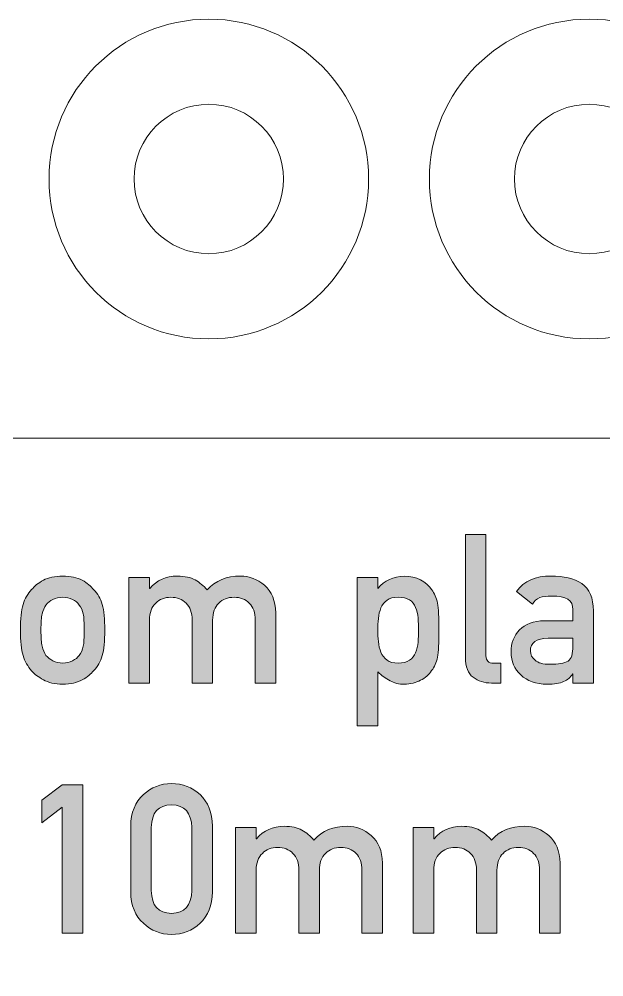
# Model space of a CAD drawing. Header units: inches. Extents: x -8 to 219, y 60 to 237.
# Drawn here: x 85.63 to 97.5, y 211.46 to 230.91 of the extents above; entities that cross this region are included whole.
import ezdxf

# ---------------------------------------------------------------- set-up
doc = ezdxf.new("R2010")
doc.units = ezdxf.units.IN
doc.header["$MEASUREMENT"] = 0
doc.layers.add('Ebene 1', color=7, linetype='Continuous')

# ---------------------------------------------------------------- blocks, each defined once
blk = doc.blocks.new('block 6')
at = {"layer": 'Ebene 1', "color": 1, "lineweight": 9}
blk.add_lwpolyline([(144.308, 222.397), (71.99, 222.397), (71.99, 202.397), (68.991, 202.397), (68.991, 192.202), (71.99, 192.202), (71.99, 171.823), (68.991, 171.823), (68.992, 168.489), (74.248, 168.489), (74.248, 169.477), (76.753, 169.477), (76.753, 168.489), (79.504, 168.489), (79.504, 164.997), (76.753, 164.997), (76.753, 163.974), (74.248, 163.974), (74.248, 164.997), (68.992, 164.997), (68.991, 161.628), (71.99, 161.628), (71.99, 141.627), (144.308, 141.627)], dxfattribs=at)
blk = doc.blocks.new('block 22')
at = {"layer": 'Ebene 1', "lineweight": 0}
blk.add_open_spline([(85.654, 218.501), (85.654, 218.728), (85.672, 218.902), (85.708, 219.023), (85.745, 219.142), (85.803, 219.242), (85.88, 219.323), (85.938, 219.395), (86.018, 219.458), (86.12, 219.515), (86.222, 219.568), (86.352, 219.596), (86.511, 219.599), (86.675, 219.596), (86.808, 219.568), (86.909, 219.514), (87.009, 219.458), (87.087, 219.394), (87.142, 219.322), (87.224, 219.241), (87.283, 219.141), (87.317, 219.022), (87.35, 218.901), (87.367, 218.727), (87.367, 218.501), (87.367, 218.275), (87.35, 218.103), (87.317, 217.984), (87.282, 217.866), (87.224, 217.763), (87.141, 217.676), (87.114, 217.645), (87.082, 217.614), (87.043, 217.583), (87.008, 217.549), (86.964, 217.519), (86.909, 217.495), (86.807, 217.435), (86.675, 217.404), (86.511, 217.402), (86.352, 217.404), (86.222, 217.435), (86.12, 217.495), (86.018, 217.548), (85.937, 217.609), (85.88, 217.676), (85.803, 217.763), (85.745, 217.866), (85.708, 217.984), (85.672, 218.103), (85.654, 218.275), (85.654, 218.501)], degree=3, knots=[0, 0, 0, 0, 1, 1, 1, 2, 2, 2, 3, 3, 3, 4, 4, 4, 5, 5, 5, 6, 6, 6, 7, 7, 7, 8, 8, 8, 9, 9, 9, 10, 10, 10, 11, 11, 11, 12, 12, 12, 13, 13, 13, 14, 14, 14, 15, 15, 15, 16, 16, 16, 17, 17, 17, 17], dxfattribs=at)
blk = doc.blocks.new('block 23')
at = {"layer": 'Ebene 1', "lineweight": 0}
blk.add_open_spline([(86.95, 218.497), (86.95, 218.651), (86.943, 218.763), (86.93, 218.833), (86.917, 218.901), (86.889, 218.96), (86.848, 219.011), (86.817, 219.06), (86.771, 219.098), (86.711, 219.125), (86.654, 219.155), (86.587, 219.169), (86.511, 219.169), (86.44, 219.169), (86.374, 219.155), (86.314, 219.125), (86.256, 219.098), (86.21, 219.06), (86.173, 219.011), (86.137, 218.96), (86.111, 218.901), (86.095, 218.833), (86.079, 218.763), (86.071, 218.652), (86.071, 218.501), (86.071, 218.352), (86.079, 218.243), (86.095, 218.174), (86.111, 218.103), (86.137, 218.041), (86.173, 217.987), (86.21, 217.945), (86.256, 217.909), (86.314, 217.877), (86.374, 217.847), (86.44, 217.831), (86.511, 217.831), (86.587, 217.831), (86.654, 217.847), (86.711, 217.877), (86.771, 217.909), (86.817, 217.945), (86.848, 217.987), (86.889, 218.041), (86.917, 218.103), (86.93, 218.174), (86.943, 218.243), (86.95, 218.351), (86.95, 218.497)], degree=3, knots=[0, 0, 0, 0, 1, 1, 1, 2, 2, 2, 3, 3, 3, 4, 4, 4, 5, 5, 5, 6, 6, 6, 7, 7, 7, 8, 8, 8, 9, 9, 9, 10, 10, 10, 11, 11, 11, 12, 12, 12, 13, 13, 13, 14, 14, 14, 15, 15, 15, 16, 16, 16, 16], dxfattribs=at)
blk = doc.blocks.new('block 24')
at = {"layer": 'Ebene 1'}
h = blk.add_hatch(color=112, dxfattribs=at)
h.dxf.hatch_style = 2
edge = h.paths.add_edge_path()
edge.add_spline(control_points=[(85.654, 218.501), (85.654, 218.728), (85.672, 218.902), (85.708, 219.023), (85.745, 219.142), (85.803, 219.242), (85.88, 219.323), (85.938, 219.395), (86.018, 219.458), (86.12, 219.515), (86.222, 219.568), (86.352, 219.596), (86.511, 219.599), (86.675, 219.596), (86.808, 219.568), (86.909, 219.514), (87.009, 219.458), (87.087, 219.394), (87.142, 219.322), (87.224, 219.241), (87.283, 219.141), (87.317, 219.022), (87.35, 218.901), (87.367, 218.727), (87.367, 218.501), (87.367, 218.275), (87.35, 218.103), (87.317, 217.984), (87.282, 217.866), (87.224, 217.763), (87.141, 217.676), (87.114, 217.645), (87.082, 217.614), (87.043, 217.583), (87.008, 217.549), (86.964, 217.519), (86.909, 217.495), (86.807, 217.435), (86.675, 217.404), (86.511, 217.402), (86.352, 217.404), (86.222, 217.435), (86.12, 217.495), (86.018, 217.548), (85.937, 217.609), (85.88, 217.676), (85.803, 217.763), (85.745, 217.866), (85.708, 217.984), (85.672, 218.103), (85.654, 218.275), (85.654, 218.501)], knot_values=[0, 0, 0, 0, 1, 1, 1, 2, 2, 2, 3, 3, 3, 4, 4, 4, 5, 5, 5, 6, 6, 6, 7, 7, 7, 8, 8, 8, 9, 9, 9, 10, 10, 10, 11, 11, 11, 12, 12, 12, 13, 13, 13, 14, 14, 14, 15, 15, 15, 16, 16, 16, 17, 17, 17, 17], degree=3, periodic=1)
edge = h.paths.add_edge_path()
edge.add_spline(control_points=[(86.95, 218.497), (86.95, 218.651), (86.943, 218.763), (86.93, 218.833), (86.917, 218.901), (86.889, 218.96), (86.848, 219.011), (86.817, 219.06), (86.771, 219.098), (86.711, 219.125), (86.654, 219.155), (86.587, 219.169), (86.511, 219.169), (86.44, 219.169), (86.374, 219.155), (86.314, 219.125), (86.256, 219.098), (86.21, 219.06), (86.173, 219.011), (86.137, 218.96), (86.111, 218.901), (86.095, 218.833), (86.079, 218.763), (86.071, 218.652), (86.071, 218.501), (86.071, 218.352), (86.079, 218.243), (86.095, 218.174), (86.111, 218.103), (86.137, 218.041), (86.173, 217.987), (86.21, 217.945), (86.256, 217.909), (86.314, 217.877), (86.374, 217.847), (86.44, 217.831), (86.511, 217.831), (86.587, 217.831), (86.654, 217.847), (86.711, 217.877), (86.771, 217.909), (86.817, 217.945), (86.848, 217.987), (86.889, 218.041), (86.917, 218.103), (86.93, 218.174), (86.943, 218.243), (86.95, 218.351), (86.95, 218.497)], knot_values=[0, 0, 0, 0, 1, 1, 1, 2, 2, 2, 3, 3, 3, 4, 4, 4, 5, 5, 5, 6, 6, 6, 7, 7, 7, 8, 8, 8, 9, 9, 9, 10, 10, 10, 11, 11, 11, 12, 12, 12, 13, 13, 13, 14, 14, 14, 15, 15, 15, 16, 16, 16, 16], degree=3, periodic=1)
at = {"layer": 'Ebene 1', "lineweight": 0}
for points, knots in [([(85.654, 218.501), (85.654, 218.728), (85.672, 218.902), (85.708, 219.023), (85.745, 219.142), (85.803, 219.242), (85.88, 219.323), (85.938, 219.395), (86.018, 219.458), (86.12, 219.515), (86.222, 219.568), (86.352, 219.596), (86.511, 219.599), (86.675, 219.596), (86.808, 219.568), (86.909, 219.514), (87.009, 219.458), (87.087, 219.394), (87.142, 219.322), (87.224, 219.241), (87.283, 219.141), (87.317, 219.022), (87.35, 218.901), (87.367, 218.727), (87.367, 218.501), (87.367, 218.275), (87.35, 218.103), (87.317, 217.984), (87.282, 217.866), (87.224, 217.763), (87.141, 217.676), (87.114, 217.645), (87.082, 217.614), (87.043, 217.583), (87.008, 217.549), (86.964, 217.519), (86.909, 217.495), (86.807, 217.435), (86.675, 217.404), (86.511, 217.402), (86.352, 217.404), (86.222, 217.435), (86.12, 217.495), (86.018, 217.548), (85.937, 217.609), (85.88, 217.676), (85.803, 217.763), (85.745, 217.866), (85.708, 217.984), (85.672, 218.103), (85.654, 218.275), (85.654, 218.501)], [0, 0, 0, 0, 1, 1, 1, 2, 2, 2, 3, 3, 3, 4, 4, 4, 5, 5, 5, 6, 6, 6, 7, 7, 7, 8, 8, 8, 9, 9, 9, 10, 10, 10, 11, 11, 11, 12, 12, 12, 13, 13, 13, 14, 14, 14, 15, 15, 15, 16, 16, 16, 17, 17, 17, 17]), ([(86.95, 218.497), (86.95, 218.651), (86.943, 218.763), (86.93, 218.833), (86.917, 218.901), (86.889, 218.96), (86.848, 219.011), (86.817, 219.06), (86.771, 219.098), (86.711, 219.125), (86.654, 219.155), (86.587, 219.169), (86.511, 219.169), (86.44, 219.169), (86.374, 219.155), (86.314, 219.125), (86.256, 219.098), (86.21, 219.06), (86.173, 219.011), (86.137, 218.96), (86.111, 218.901), (86.095, 218.833), (86.079, 218.763), (86.071, 218.652), (86.071, 218.501), (86.071, 218.352), (86.079, 218.243), (86.095, 218.174), (86.111, 218.103), (86.137, 218.041), (86.173, 217.987), (86.21, 217.945), (86.256, 217.909), (86.314, 217.877), (86.374, 217.847), (86.44, 217.831), (86.511, 217.831), (86.587, 217.831), (86.654, 217.847), (86.711, 217.877), (86.771, 217.909), (86.817, 217.945), (86.848, 217.987), (86.889, 218.041), (86.917, 218.103), (86.93, 218.174), (86.943, 218.243), (86.95, 218.351), (86.95, 218.497)], [0, 0, 0, 0, 1, 1, 1, 2, 2, 2, 3, 3, 3, 4, 4, 4, 5, 5, 5, 6, 6, 6, 7, 7, 7, 8, 8, 8, 9, 9, 9, 10, 10, 10, 11, 11, 11, 12, 12, 12, 13, 13, 13, 14, 14, 14, 15, 15, 15, 16, 16, 16, 16])]:
    blk.add_open_spline(points, degree=3, knots=knots, dxfattribs=at)
blk = doc.blocks.new('block 25')
at = {"layer": 'Ebene 1', "lineweight": 0}
blk.add_open_spline([(87.857, 219.572), (87.857, 219.572), (88.275, 219.572), (88.275, 219.572), (88.275, 219.572), (88.275, 219.345), (88.275, 219.345), (88.275, 219.345), (88.283, 219.345), (88.283, 219.345), (88.425, 219.514), (88.612, 219.599), (88.843, 219.599), (88.992, 219.596), (89.112, 219.571), (89.203, 219.522), (89.292, 219.469), (89.374, 219.4), (89.449, 219.318), (89.617, 219.508), (89.842, 219.602), (90.125, 219.599), (90.303, 219.599), (90.465, 219.536), (90.613, 219.411), (90.759, 219.284), (90.835, 219.098), (90.84, 218.853), (90.84, 218.853), (90.84, 217.426), (90.84, 217.426), (90.84, 217.426), (90.423, 217.426), (90.423, 217.426), (90.423, 217.426), (90.423, 218.706), (90.423, 218.706), (90.423, 218.856), (90.383, 218.97), (90.303, 219.049), (90.223, 219.129), (90.12, 219.169), (89.993, 219.169), (89.867, 219.169), (89.764, 219.129), (89.682, 219.049), (89.6, 218.97), (89.558, 218.856), (89.558, 218.706), (89.558, 218.706), (89.558, 217.426), (89.558, 217.426), (89.558, 217.426), (89.141, 217.426), (89.141, 217.426), (89.141, 217.426), (89.141, 218.706), (89.141, 218.706), (89.141, 218.856), (89.101, 218.97), (89.021, 219.049), (88.94, 219.129), (88.836, 219.169), (88.71, 219.169), (88.584, 219.169), (88.481, 219.129), (88.401, 219.049), (88.317, 218.97), (88.275, 218.856), (88.275, 218.706), (88.275, 218.706), (88.275, 217.426), (88.275, 217.426), (88.275, 217.426), (87.857, 217.426), (87.857, 217.426), (87.857, 217.426), (87.857, 219.572), (87.857, 219.572)], degree=3, knots=[0, 0, 0, 0, 1, 1, 1, 2, 2, 2, 3, 3, 3, 4, 4, 4, 5, 5, 5, 6, 6, 6, 7, 7, 7, 8, 8, 8, 9, 9, 9, 10, 10, 10, 11, 11, 11, 12, 12, 12, 13, 13, 13, 14, 14, 14, 15, 15, 15, 16, 16, 16, 17, 17, 17, 18, 18, 18, 19, 19, 19, 20, 20, 20, 21, 21, 21, 22, 22, 22, 23, 23, 23, 24, 24, 24, 25, 25, 25, 26, 26, 26, 26], dxfattribs=at)
blk = doc.blocks.new('block 26')
at = {"layer": 'Ebene 1'}
h = blk.add_hatch(color=112, dxfattribs=at)
h.dxf.hatch_style = 2
edge = h.paths.add_edge_path()
edge.add_spline(control_points=[(87.857, 219.572), (87.857, 219.572), (88.275, 219.572), (88.275, 219.572), (88.275, 219.572), (88.275, 219.345), (88.275, 219.345), (88.275, 219.345), (88.283, 219.345), (88.283, 219.345), (88.425, 219.514), (88.612, 219.599), (88.843, 219.599), (88.992, 219.596), (89.112, 219.571), (89.203, 219.522), (89.292, 219.469), (89.374, 219.4), (89.449, 219.318), (89.617, 219.508), (89.842, 219.602), (90.125, 219.599), (90.303, 219.599), (90.465, 219.536), (90.613, 219.411), (90.759, 219.284), (90.835, 219.098), (90.84, 218.853), (90.84, 218.853), (90.84, 217.426), (90.84, 217.426), (90.84, 217.426), (90.423, 217.426), (90.423, 217.426), (90.423, 217.426), (90.423, 218.706), (90.423, 218.706), (90.423, 218.856), (90.383, 218.97), (90.303, 219.049), (90.223, 219.129), (90.12, 219.169), (89.993, 219.169), (89.867, 219.169), (89.764, 219.129), (89.682, 219.049), (89.6, 218.97), (89.558, 218.856), (89.558, 218.706), (89.558, 218.706), (89.558, 217.426), (89.558, 217.426), (89.558, 217.426), (89.141, 217.426), (89.141, 217.426), (89.141, 217.426), (89.141, 218.706), (89.141, 218.706), (89.141, 218.856), (89.101, 218.97), (89.021, 219.049), (88.94, 219.129), (88.836, 219.169), (88.71, 219.169), (88.584, 219.169), (88.481, 219.129), (88.401, 219.049), (88.317, 218.97), (88.275, 218.856), (88.275, 218.706), (88.275, 218.706), (88.275, 217.426), (88.275, 217.426), (88.275, 217.426), (87.857, 217.426), (87.857, 217.426), (87.857, 217.426), (87.857, 219.572), (87.857, 219.572)], knot_values=[0, 0, 0, 0, 1, 1, 1, 2, 2, 2, 3, 3, 3, 4, 4, 4, 5, 5, 5, 6, 6, 6, 7, 7, 7, 8, 8, 8, 9, 9, 9, 10, 10, 10, 11, 11, 11, 12, 12, 12, 13, 13, 13, 14, 14, 14, 15, 15, 15, 16, 16, 16, 17, 17, 17, 18, 18, 18, 19, 19, 19, 20, 20, 20, 21, 21, 21, 22, 22, 22, 23, 23, 23, 24, 24, 24, 25, 25, 25, 26, 26, 26, 26], degree=3, periodic=1)
at = {"layer": 'Ebene 1', "lineweight": 0}
blk.add_open_spline([(87.857, 219.572), (87.857, 219.572), (88.275, 219.572), (88.275, 219.572), (88.275, 219.572), (88.275, 219.345), (88.275, 219.345), (88.275, 219.345), (88.283, 219.345), (88.283, 219.345), (88.425, 219.514), (88.612, 219.599), (88.843, 219.599), (88.992, 219.596), (89.112, 219.571), (89.203, 219.522), (89.292, 219.469), (89.374, 219.4), (89.449, 219.318), (89.617, 219.508), (89.842, 219.602), (90.125, 219.599), (90.303, 219.599), (90.465, 219.536), (90.613, 219.411), (90.759, 219.284), (90.835, 219.098), (90.84, 218.853), (90.84, 218.853), (90.84, 217.426), (90.84, 217.426), (90.84, 217.426), (90.423, 217.426), (90.423, 217.426), (90.423, 217.426), (90.423, 218.706), (90.423, 218.706), (90.423, 218.856), (90.383, 218.97), (90.303, 219.049), (90.223, 219.129), (90.12, 219.169), (89.993, 219.169), (89.867, 219.169), (89.764, 219.129), (89.682, 219.049), (89.6, 218.97), (89.558, 218.856), (89.558, 218.706), (89.558, 218.706), (89.558, 217.426), (89.558, 217.426), (89.558, 217.426), (89.141, 217.426), (89.141, 217.426), (89.141, 217.426), (89.141, 218.706), (89.141, 218.706), (89.141, 218.856), (89.101, 218.97), (89.021, 219.049), (88.94, 219.129), (88.836, 219.169), (88.71, 219.169), (88.584, 219.169), (88.481, 219.129), (88.401, 219.049), (88.317, 218.97), (88.275, 218.856), (88.275, 218.706), (88.275, 218.706), (88.275, 217.426), (88.275, 217.426), (88.275, 217.426), (87.857, 217.426), (87.857, 217.426), (87.857, 217.426), (87.857, 219.572), (87.857, 219.572)], degree=3, knots=[0, 0, 0, 0, 1, 1, 1, 2, 2, 2, 3, 3, 3, 4, 4, 4, 5, 5, 5, 6, 6, 6, 7, 7, 7, 8, 8, 8, 9, 9, 9, 10, 10, 10, 11, 11, 11, 12, 12, 12, 13, 13, 13, 14, 14, 14, 15, 15, 15, 16, 16, 16, 17, 17, 17, 18, 18, 18, 19, 19, 19, 20, 20, 20, 21, 21, 21, 22, 22, 22, 23, 23, 23, 24, 24, 24, 25, 25, 25, 26, 26, 26, 26], dxfattribs=at)
blk = doc.blocks.new('block 27')
at = {"layer": 'Ebene 1', "lineweight": 0}
blk.add_open_spline([(92.496, 219.572), (92.496, 219.572), (92.913, 219.572), (92.913, 219.572), (92.913, 219.572), (92.913, 219.349), (92.913, 219.349), (93.052, 219.509), (93.231, 219.592), (93.449, 219.599), (93.704, 219.592), (93.89, 219.498), (94.008, 219.318), (94.065, 219.25), (94.104, 219.161), (94.125, 219.051), (94.145, 218.942), (94.155, 218.758), (94.155, 218.497), (94.155, 218.244), (94.145, 218.062), (94.125, 217.951), (94.104, 217.841), (94.065, 217.751), (94.007, 217.681), (93.95, 217.598), (93.875, 217.532), (93.781, 217.482), (93.689, 217.431), (93.578, 217.404), (93.449, 217.402), (93.342, 217.402), (93.247, 217.426), (93.163, 217.474), (93.072, 217.517), (92.989, 217.578), (92.913, 217.654), (92.913, 217.654), (92.913, 216.558), (92.913, 216.558), (92.913, 216.558), (92.496, 216.558), (92.496, 216.558), (92.496, 216.558), (92.496, 219.572), (92.496, 219.572)], degree=3, knots=[0, 0, 0, 0, 1, 1, 1, 2, 2, 2, 3, 3, 3, 4, 4, 4, 5, 5, 5, 6, 6, 6, 7, 7, 7, 8, 8, 8, 9, 9, 9, 10, 10, 10, 11, 11, 11, 12, 12, 12, 13, 13, 13, 14, 14, 14, 15, 15, 15, 15], dxfattribs=at)
blk = doc.blocks.new('block 28')
at = {"layer": 'Ebene 1', "lineweight": 0}
blk.add_open_spline([(93.324, 217.831), (93.422, 217.831), (93.5, 217.851), (93.558, 217.889), (93.615, 217.93), (93.656, 217.981), (93.68, 218.043), (93.707, 218.108), (93.725, 218.18), (93.734, 218.259), (93.737, 218.336), (93.738, 218.415), (93.738, 218.497), (93.738, 218.583), (93.737, 218.666), (93.734, 218.748), (93.725, 218.83), (93.707, 218.902), (93.68, 218.964), (93.656, 219.029), (93.615, 219.08), (93.558, 219.117), (93.5, 219.152), (93.422, 219.169), (93.324, 219.169), (93.23, 219.169), (93.156, 219.149), (93.101, 219.109), (93.044, 219.069), (93.002, 219.016), (92.975, 218.951), (92.95, 218.886), (92.933, 218.816), (92.925, 218.74), (92.917, 218.66), (92.913, 218.579), (92.913, 218.497), (92.913, 218.421), (92.917, 218.345), (92.925, 218.269), (92.933, 218.189), (92.95, 218.116), (92.975, 218.051), (93.002, 217.986), (93.044, 217.934), (93.101, 217.894), (93.156, 217.852), (93.23, 217.831), (93.324, 217.831)], degree=3, knots=[0, 0, 0, 0, 1, 1, 1, 2, 2, 2, 3, 3, 3, 4, 4, 4, 5, 5, 5, 6, 6, 6, 7, 7, 7, 8, 8, 8, 9, 9, 9, 10, 10, 10, 11, 11, 11, 12, 12, 12, 13, 13, 13, 14, 14, 14, 15, 15, 15, 16, 16, 16, 16], dxfattribs=at)
blk = doc.blocks.new('block 29')
at = {"layer": 'Ebene 1'}
h = blk.add_hatch(color=112, dxfattribs=at)
h.dxf.hatch_style = 2
edge = h.paths.add_edge_path()
edge.add_spline(control_points=[(92.496, 219.572), (92.496, 219.572), (92.913, 219.572), (92.913, 219.572), (92.913, 219.572), (92.913, 219.349), (92.913, 219.349), (93.052, 219.509), (93.231, 219.592), (93.449, 219.599), (93.704, 219.592), (93.89, 219.498), (94.008, 219.318), (94.065, 219.25), (94.104, 219.161), (94.125, 219.051), (94.145, 218.942), (94.155, 218.758), (94.155, 218.497), (94.155, 218.244), (94.145, 218.062), (94.125, 217.951), (94.104, 217.841), (94.065, 217.751), (94.007, 217.681), (93.95, 217.598), (93.875, 217.532), (93.781, 217.482), (93.689, 217.431), (93.578, 217.404), (93.449, 217.402), (93.342, 217.402), (93.247, 217.426), (93.163, 217.474), (93.072, 217.517), (92.989, 217.578), (92.913, 217.654), (92.913, 217.654), (92.913, 216.558), (92.913, 216.558), (92.913, 216.558), (92.496, 216.558), (92.496, 216.558), (92.496, 216.558), (92.496, 219.572), (92.496, 219.572)], knot_values=[0, 0, 0, 0, 1, 1, 1, 2, 2, 2, 3, 3, 3, 4, 4, 4, 5, 5, 5, 6, 6, 6, 7, 7, 7, 8, 8, 8, 9, 9, 9, 10, 10, 10, 11, 11, 11, 12, 12, 12, 13, 13, 13, 14, 14, 14, 15, 15, 15, 15], degree=3, periodic=1)
edge = h.paths.add_edge_path()
edge.add_spline(control_points=[(93.324, 217.831), (93.422, 217.831), (93.5, 217.851), (93.558, 217.889), (93.615, 217.93), (93.656, 217.981), (93.68, 218.043), (93.707, 218.108), (93.725, 218.18), (93.734, 218.259), (93.737, 218.336), (93.738, 218.415), (93.738, 218.497), (93.738, 218.583), (93.737, 218.666), (93.734, 218.748), (93.725, 218.83), (93.707, 218.902), (93.68, 218.964), (93.656, 219.029), (93.615, 219.08), (93.558, 219.117), (93.5, 219.152), (93.422, 219.169), (93.324, 219.169), (93.23, 219.169), (93.156, 219.149), (93.101, 219.109), (93.044, 219.069), (93.002, 219.016), (92.975, 218.951), (92.95, 218.886), (92.933, 218.816), (92.925, 218.74), (92.917, 218.66), (92.913, 218.579), (92.913, 218.497), (92.913, 218.421), (92.917, 218.345), (92.925, 218.269), (92.933, 218.189), (92.95, 218.116), (92.975, 218.051), (93.002, 217.986), (93.044, 217.934), (93.101, 217.894), (93.156, 217.852), (93.23, 217.831), (93.324, 217.831)], knot_values=[0, 0, 0, 0, 1, 1, 1, 2, 2, 2, 3, 3, 3, 4, 4, 4, 5, 5, 5, 6, 6, 6, 7, 7, 7, 8, 8, 8, 9, 9, 9, 10, 10, 10, 11, 11, 11, 12, 12, 12, 13, 13, 13, 14, 14, 14, 15, 15, 15, 16, 16, 16, 16], degree=3, periodic=1)
at = {"layer": 'Ebene 1', "lineweight": 0}
for points, knots in [([(92.496, 219.572), (92.496, 219.572), (92.913, 219.572), (92.913, 219.572), (92.913, 219.572), (92.913, 219.349), (92.913, 219.349), (93.052, 219.509), (93.231, 219.592), (93.449, 219.599), (93.704, 219.592), (93.89, 219.498), (94.008, 219.318), (94.065, 219.25), (94.104, 219.161), (94.125, 219.051), (94.145, 218.942), (94.155, 218.758), (94.155, 218.497), (94.155, 218.244), (94.145, 218.062), (94.125, 217.951), (94.104, 217.841), (94.065, 217.751), (94.007, 217.681), (93.95, 217.598), (93.875, 217.532), (93.781, 217.482), (93.689, 217.431), (93.578, 217.404), (93.449, 217.402), (93.342, 217.402), (93.247, 217.426), (93.163, 217.474), (93.072, 217.517), (92.989, 217.578), (92.913, 217.654), (92.913, 217.654), (92.913, 216.558), (92.913, 216.558), (92.913, 216.558), (92.496, 216.558), (92.496, 216.558), (92.496, 216.558), (92.496, 219.572), (92.496, 219.572)], [0, 0, 0, 0, 1, 1, 1, 2, 2, 2, 3, 3, 3, 4, 4, 4, 5, 5, 5, 6, 6, 6, 7, 7, 7, 8, 8, 8, 9, 9, 9, 10, 10, 10, 11, 11, 11, 12, 12, 12, 13, 13, 13, 14, 14, 14, 15, 15, 15, 15]), ([(93.324, 217.831), (93.422, 217.831), (93.5, 217.851), (93.558, 217.889), (93.615, 217.93), (93.656, 217.981), (93.68, 218.043), (93.707, 218.108), (93.725, 218.18), (93.734, 218.259), (93.737, 218.336), (93.738, 218.415), (93.738, 218.497), (93.738, 218.583), (93.737, 218.666), (93.734, 218.748), (93.725, 218.83), (93.707, 218.902), (93.68, 218.964), (93.656, 219.029), (93.615, 219.08), (93.558, 219.117), (93.5, 219.152), (93.422, 219.169), (93.324, 219.169), (93.23, 219.169), (93.156, 219.149), (93.101, 219.109), (93.044, 219.069), (93.002, 219.016), (92.975, 218.951), (92.95, 218.886), (92.933, 218.816), (92.925, 218.74), (92.917, 218.66), (92.913, 218.579), (92.913, 218.497), (92.913, 218.421), (92.917, 218.345), (92.925, 218.269), (92.933, 218.189), (92.95, 218.116), (92.975, 218.051), (93.002, 217.986), (93.044, 217.934), (93.101, 217.894), (93.156, 217.852), (93.23, 217.831), (93.324, 217.831)], [0, 0, 0, 0, 1, 1, 1, 2, 2, 2, 3, 3, 3, 4, 4, 4, 5, 5, 5, 6, 6, 6, 7, 7, 7, 8, 8, 8, 9, 9, 9, 10, 10, 10, 11, 11, 11, 12, 12, 12, 13, 13, 13, 14, 14, 14, 15, 15, 15, 16, 16, 16, 16])]:
    blk.add_open_spline(points, degree=3, knots=knots, dxfattribs=at)
blk = doc.blocks.new('block 30')
at = {"layer": 'Ebene 1', "lineweight": 0}
blk.add_open_spline([(94.693, 220.44), (94.693, 220.44), (95.11, 220.44), (95.11, 220.44), (95.11, 220.44), (95.11, 217.978), (95.11, 217.978), (95.11, 217.88), (95.163, 217.831), (95.267, 217.831), (95.267, 217.831), (95.411, 217.831), (95.411, 217.831), (95.411, 217.831), (95.411, 217.426), (95.411, 217.426), (95.411, 217.426), (95.225, 217.426), (95.225, 217.426), (95.073, 217.426), (94.948, 217.465), (94.849, 217.544), (94.745, 217.623), (94.693, 217.757), (94.693, 217.945), (94.693, 217.945), (94.693, 220.44), (94.693, 220.44)], degree=3, knots=[0, 0, 0, 0, 1, 1, 1, 2, 2, 2, 3, 3, 3, 4, 4, 4, 5, 5, 5, 6, 6, 6, 7, 7, 7, 8, 8, 8, 9, 9, 9, 9], dxfattribs=at)
blk = doc.blocks.new('block 31')
at = {"layer": 'Ebene 1'}
h = blk.add_hatch(color=112, dxfattribs=at)
h.dxf.hatch_style = 2
edge = h.paths.add_edge_path()
edge.add_spline(control_points=[(94.693, 220.44), (94.693, 220.44), (95.11, 220.44), (95.11, 220.44), (95.11, 220.44), (95.11, 217.978), (95.11, 217.978), (95.11, 217.88), (95.163, 217.831), (95.267, 217.831), (95.267, 217.831), (95.411, 217.831), (95.411, 217.831), (95.411, 217.831), (95.411, 217.426), (95.411, 217.426), (95.411, 217.426), (95.225, 217.426), (95.225, 217.426), (95.073, 217.426), (94.948, 217.465), (94.849, 217.544), (94.745, 217.623), (94.693, 217.757), (94.693, 217.945), (94.693, 217.945), (94.693, 220.44), (94.693, 220.44)], knot_values=[0, 0, 0, 0, 1, 1, 1, 2, 2, 2, 3, 3, 3, 4, 4, 4, 5, 5, 5, 6, 6, 6, 7, 7, 7, 8, 8, 8, 9, 9, 9, 9], degree=3, periodic=1)
at = {"layer": 'Ebene 1', "lineweight": 0}
blk.add_open_spline([(94.693, 220.44), (94.693, 220.44), (95.11, 220.44), (95.11, 220.44), (95.11, 220.44), (95.11, 217.978), (95.11, 217.978), (95.11, 217.88), (95.163, 217.831), (95.267, 217.831), (95.267, 217.831), (95.411, 217.831), (95.411, 217.831), (95.411, 217.831), (95.411, 217.426), (95.411, 217.426), (95.411, 217.426), (95.225, 217.426), (95.225, 217.426), (95.073, 217.426), (94.948, 217.465), (94.849, 217.544), (94.745, 217.623), (94.693, 217.757), (94.693, 217.945), (94.693, 217.945), (94.693, 220.44), (94.693, 220.44)], degree=3, knots=[0, 0, 0, 0, 1, 1, 1, 2, 2, 2, 3, 3, 3, 4, 4, 4, 5, 5, 5, 6, 6, 6, 7, 7, 7, 8, 8, 8, 9, 9, 9, 9], dxfattribs=at)
blk = doc.blocks.new('block 32')
at = {"layer": 'Ebene 1', "lineweight": 0}
blk.add_open_spline([(96.876, 217.616), (96.876, 217.616), (96.868, 217.616), (96.868, 217.616), (96.829, 217.544), (96.769, 217.49), (96.688, 217.455), (96.608, 217.419), (96.497, 217.402), (96.355, 217.402), (96.123, 217.404), (95.945, 217.468), (95.819, 217.592), (95.687, 217.713), (95.621, 217.868), (95.621, 218.057), (95.621, 218.237), (95.678, 218.387), (95.793, 218.505), (95.908, 218.626), (96.076, 218.688), (96.298, 218.691), (96.298, 218.691), (96.876, 218.691), (96.876, 218.691), (96.876, 218.691), (96.876, 218.918), (96.876, 218.918), (96.879, 219.107), (96.736, 219.199), (96.449, 219.194), (96.345, 219.194), (96.263, 219.183), (96.203, 219.161), (96.14, 219.134), (96.091, 219.09), (96.055, 219.028), (96.055, 219.028), (95.727, 219.286), (95.727, 219.286), (95.885, 219.5), (96.119, 219.604), (96.429, 219.599), (96.69, 219.602), (96.899, 219.551), (97.055, 219.446), (97.211, 219.338), (97.29, 219.154), (97.293, 218.892), (97.293, 218.892), (97.293, 217.426), (97.293, 217.426), (97.293, 217.426), (96.876, 217.426), (96.876, 217.426), (96.876, 217.426), (96.876, 217.616), (96.876, 217.616)], degree=3, knots=[0, 0, 0, 0, 1, 1, 1, 2, 2, 2, 3, 3, 3, 4, 4, 4, 5, 5, 5, 6, 6, 6, 7, 7, 7, 8, 8, 8, 9, 9, 9, 10, 10, 10, 11, 11, 11, 12, 12, 12, 13, 13, 13, 14, 14, 14, 15, 15, 15, 16, 16, 16, 17, 17, 17, 18, 18, 18, 19, 19, 19, 19], dxfattribs=at)
blk = doc.blocks.new('block 33')
at = {"layer": 'Ebene 1', "lineweight": 0}
blk.add_open_spline([(96.876, 218.336), (96.876, 218.336), (96.374, 218.336), (96.374, 218.336), (96.131, 218.331), (96.011, 218.244), (96.013, 218.077), (96.013, 218.004), (96.045, 217.942), (96.108, 217.891), (96.168, 217.835), (96.268, 217.807), (96.406, 217.807), (96.582, 217.804), (96.705, 217.825), (96.777, 217.871), (96.843, 217.916), (96.876, 218.02), (96.876, 218.181), (96.876, 218.181), (96.876, 218.336), (96.876, 218.336)], degree=3, knots=[0, 0, 0, 0, 1, 1, 1, 2, 2, 2, 3, 3, 3, 4, 4, 4, 5, 5, 5, 6, 6, 6, 7, 7, 7, 7], dxfattribs=at)
blk = doc.blocks.new('block 34')
at = {"layer": 'Ebene 1'}
h = blk.add_hatch(color=112, dxfattribs=at)
h.dxf.hatch_style = 2
edge = h.paths.add_edge_path()
edge.add_spline(control_points=[(96.876, 217.616), (96.876, 217.616), (96.868, 217.616), (96.868, 217.616), (96.829, 217.544), (96.769, 217.49), (96.688, 217.455), (96.608, 217.419), (96.497, 217.402), (96.355, 217.402), (96.123, 217.404), (95.945, 217.468), (95.819, 217.592), (95.687, 217.713), (95.621, 217.868), (95.621, 218.057), (95.621, 218.237), (95.678, 218.387), (95.793, 218.505), (95.908, 218.626), (96.076, 218.688), (96.298, 218.691), (96.298, 218.691), (96.876, 218.691), (96.876, 218.691), (96.876, 218.691), (96.876, 218.918), (96.876, 218.918), (96.879, 219.107), (96.736, 219.199), (96.449, 219.194), (96.345, 219.194), (96.263, 219.183), (96.203, 219.161), (96.14, 219.134), (96.091, 219.09), (96.055, 219.028), (96.055, 219.028), (95.727, 219.286), (95.727, 219.286), (95.885, 219.5), (96.119, 219.604), (96.429, 219.599), (96.69, 219.602), (96.899, 219.551), (97.055, 219.446), (97.211, 219.338), (97.29, 219.154), (97.293, 218.892), (97.293, 218.892), (97.293, 217.426), (97.293, 217.426), (97.293, 217.426), (96.876, 217.426), (96.876, 217.426), (96.876, 217.426), (96.876, 217.616), (96.876, 217.616)], knot_values=[0, 0, 0, 0, 1, 1, 1, 2, 2, 2, 3, 3, 3, 4, 4, 4, 5, 5, 5, 6, 6, 6, 7, 7, 7, 8, 8, 8, 9, 9, 9, 10, 10, 10, 11, 11, 11, 12, 12, 12, 13, 13, 13, 14, 14, 14, 15, 15, 15, 16, 16, 16, 17, 17, 17, 18, 18, 18, 19, 19, 19, 19], degree=3, periodic=1)
edge = h.paths.add_edge_path()
edge.add_spline(control_points=[(96.876, 218.336), (96.876, 218.336), (96.374, 218.336), (96.374, 218.336), (96.131, 218.331), (96.011, 218.244), (96.013, 218.077), (96.013, 218.004), (96.045, 217.942), (96.108, 217.891), (96.168, 217.835), (96.268, 217.807), (96.406, 217.807), (96.582, 217.804), (96.705, 217.825), (96.777, 217.871), (96.843, 217.916), (96.876, 218.02), (96.876, 218.181), (96.876, 218.181), (96.876, 218.336), (96.876, 218.336)], knot_values=[0, 0, 0, 0, 1, 1, 1, 2, 2, 2, 3, 3, 3, 4, 4, 4, 5, 5, 5, 6, 6, 6, 7, 7, 7, 7], degree=3, periodic=1)
at = {"layer": 'Ebene 1', "lineweight": 0}
for points, knots in [([(96.876, 217.616), (96.876, 217.616), (96.868, 217.616), (96.868, 217.616), (96.829, 217.544), (96.769, 217.49), (96.688, 217.455), (96.608, 217.419), (96.497, 217.402), (96.355, 217.402), (96.123, 217.404), (95.945, 217.468), (95.819, 217.592), (95.687, 217.713), (95.621, 217.868), (95.621, 218.057), (95.621, 218.237), (95.678, 218.387), (95.793, 218.505), (95.908, 218.626), (96.076, 218.688), (96.298, 218.691), (96.298, 218.691), (96.876, 218.691), (96.876, 218.691), (96.876, 218.691), (96.876, 218.918), (96.876, 218.918), (96.879, 219.107), (96.736, 219.199), (96.449, 219.194), (96.345, 219.194), (96.263, 219.183), (96.203, 219.161), (96.14, 219.134), (96.091, 219.09), (96.055, 219.028), (96.055, 219.028), (95.727, 219.286), (95.727, 219.286), (95.885, 219.5), (96.119, 219.604), (96.429, 219.599), (96.69, 219.602), (96.899, 219.551), (97.055, 219.446), (97.211, 219.338), (97.29, 219.154), (97.293, 218.892), (97.293, 218.892), (97.293, 217.426), (97.293, 217.426), (97.293, 217.426), (96.876, 217.426), (96.876, 217.426), (96.876, 217.426), (96.876, 217.616), (96.876, 217.616)], [0, 0, 0, 0, 1, 1, 1, 2, 2, 2, 3, 3, 3, 4, 4, 4, 5, 5, 5, 6, 6, 6, 7, 7, 7, 8, 8, 8, 9, 9, 9, 10, 10, 10, 11, 11, 11, 12, 12, 12, 13, 13, 13, 14, 14, 14, 15, 15, 15, 16, 16, 16, 17, 17, 17, 18, 18, 18, 19, 19, 19, 19]), ([(96.876, 218.336), (96.876, 218.336), (96.374, 218.336), (96.374, 218.336), (96.131, 218.331), (96.011, 218.244), (96.013, 218.077), (96.013, 218.004), (96.045, 217.942), (96.108, 217.891), (96.168, 217.835), (96.268, 217.807), (96.406, 217.807), (96.582, 217.804), (96.705, 217.825), (96.777, 217.871), (96.843, 217.916), (96.876, 218.02), (96.876, 218.181), (96.876, 218.181), (96.876, 218.336), (96.876, 218.336)], [0, 0, 0, 0, 1, 1, 1, 2, 2, 2, 3, 3, 3, 4, 4, 4, 5, 5, 5, 6, 6, 6, 7, 7, 7, 7])]:
    blk.add_open_spline(points, degree=3, knots=knots, dxfattribs=at)
blk = doc.blocks.new('block 46')
at = {"layer": 'Ebene 1', "lineweight": 0}
blk.add_lwpolyline([(86.503, 214.905), (86.088, 214.59), (86.088, 215.05), (86.503, 215.36), (86.921, 215.36), (86.921, 212.346), (86.503, 212.346), (86.503, 214.905)], dxfattribs=at)
blk = doc.blocks.new('block 47')
at = {"layer": 'Ebene 1'}
h = blk.add_hatch(color=112, dxfattribs=at)
h.dxf.hatch_style = 2
h.paths.add_polyline_path([(86.503, 214.905), (86.088, 214.59), (86.088, 215.05), (86.503, 215.36), (86.921, 215.36), (86.921, 212.346), (86.503, 212.346)])
at = {"layer": 'Ebene 1', "lineweight": 0}
blk.add_lwpolyline([(86.503, 214.905), (86.088, 214.59), (86.088, 215.05), (86.503, 215.36), (86.921, 215.36), (86.921, 212.346), (86.503, 212.346), (86.503, 214.905), (86.503, 214.905)], dxfattribs=at)
blk = doc.blocks.new('block 48')
at = {"layer": 'Ebene 1', "lineweight": 0}
blk.add_open_spline([(87.895, 214.52), (87.897, 214.798), (87.983, 215.012), (88.153, 215.162), (88.312, 215.311), (88.502, 215.385), (88.722, 215.385), (88.949, 215.385), (89.143, 215.311), (89.302, 215.162), (89.463, 215.012), (89.547, 214.797), (89.552, 214.519), (89.552, 214.519), (89.552, 213.19), (89.552, 213.19), (89.547, 212.913), (89.463, 212.699), (89.302, 212.549), (89.143, 212.4), (88.949, 212.324), (88.722, 212.322), (88.502, 212.324), (88.312, 212.4), (88.153, 212.549), (87.983, 212.698), (87.897, 212.912), (87.895, 213.188), (87.895, 213.188), (87.895, 214.52), (87.895, 214.52)], degree=3, knots=[0, 0, 0, 0, 1, 1, 1, 2, 2, 2, 3, 3, 3, 4, 4, 4, 5, 5, 5, 6, 6, 6, 7, 7, 7, 8, 8, 8, 9, 9, 9, 10, 10, 10, 10], dxfattribs=at)
blk = doc.blocks.new('block 49')
at = {"layer": 'Ebene 1', "lineweight": 0}
blk.add_open_spline([(89.135, 214.493), (89.127, 214.796), (88.989, 214.95), (88.722, 214.955), (88.454, 214.95), (88.317, 214.796), (88.312, 214.493), (88.312, 214.493), (88.312, 213.213), (88.312, 213.213), (88.317, 212.908), (88.454, 212.754), (88.722, 212.751), (88.989, 212.754), (89.127, 212.908), (89.135, 213.213), (89.135, 213.213), (89.135, 214.493), (89.135, 214.493)], degree=3, knots=[0, 0, 0, 0, 1, 1, 1, 2, 2, 2, 3, 3, 3, 4, 4, 4, 5, 5, 5, 6, 6, 6, 6], dxfattribs=at)
blk = doc.blocks.new('block 50')
at = {"layer": 'Ebene 1'}
h = blk.add_hatch(color=112, dxfattribs=at)
h.dxf.hatch_style = 2
edge = h.paths.add_edge_path()
edge.add_spline(control_points=[(87.895, 214.52), (87.897, 214.798), (87.983, 215.012), (88.153, 215.162), (88.312, 215.311), (88.502, 215.385), (88.722, 215.385), (88.949, 215.385), (89.143, 215.311), (89.302, 215.162), (89.463, 215.012), (89.547, 214.797), (89.552, 214.519), (89.552, 214.519), (89.552, 213.19), (89.552, 213.19), (89.547, 212.913), (89.463, 212.699), (89.302, 212.549), (89.143, 212.4), (88.949, 212.324), (88.722, 212.322), (88.502, 212.324), (88.312, 212.4), (88.153, 212.549), (87.983, 212.698), (87.897, 212.912), (87.895, 213.188), (87.895, 213.188), (87.895, 214.52), (87.895, 214.52)], knot_values=[0, 0, 0, 0, 1, 1, 1, 2, 2, 2, 3, 3, 3, 4, 4, 4, 5, 5, 5, 6, 6, 6, 7, 7, 7, 8, 8, 8, 9, 9, 9, 10, 10, 10, 10], degree=3, periodic=1)
edge = h.paths.add_edge_path()
edge.add_spline(control_points=[(89.135, 214.493), (89.127, 214.796), (88.989, 214.95), (88.722, 214.955), (88.454, 214.95), (88.317, 214.796), (88.312, 214.493), (88.312, 214.493), (88.312, 213.213), (88.312, 213.213), (88.317, 212.908), (88.454, 212.754), (88.722, 212.751), (88.989, 212.754), (89.127, 212.908), (89.135, 213.213), (89.135, 213.213), (89.135, 214.493), (89.135, 214.493)], knot_values=[0, 0, 0, 0, 1, 1, 1, 2, 2, 2, 3, 3, 3, 4, 4, 4, 5, 5, 5, 6, 6, 6, 6], degree=3, periodic=1)
at = {"layer": 'Ebene 1', "lineweight": 0}
for points, knots in [([(87.895, 214.52), (87.897, 214.798), (87.983, 215.012), (88.153, 215.162), (88.312, 215.311), (88.502, 215.385), (88.722, 215.385), (88.949, 215.385), (89.143, 215.311), (89.302, 215.162), (89.463, 215.012), (89.547, 214.797), (89.552, 214.519), (89.552, 214.519), (89.552, 213.19), (89.552, 213.19), (89.547, 212.913), (89.463, 212.699), (89.302, 212.549), (89.143, 212.4), (88.949, 212.324), (88.722, 212.322), (88.502, 212.324), (88.312, 212.4), (88.153, 212.549), (87.983, 212.698), (87.897, 212.912), (87.895, 213.188), (87.895, 213.188), (87.895, 214.52), (87.895, 214.52)], [0, 0, 0, 0, 1, 1, 1, 2, 2, 2, 3, 3, 3, 4, 4, 4, 5, 5, 5, 6, 6, 6, 7, 7, 7, 8, 8, 8, 9, 9, 9, 10, 10, 10, 10]), ([(89.135, 214.493), (89.127, 214.796), (88.989, 214.95), (88.722, 214.955), (88.454, 214.95), (88.317, 214.796), (88.312, 214.493), (88.312, 214.493), (88.312, 213.213), (88.312, 213.213), (88.317, 212.908), (88.454, 212.754), (88.722, 212.751), (88.989, 212.754), (89.127, 212.908), (89.135, 213.213), (89.135, 213.213), (89.135, 214.493), (89.135, 214.493)], [0, 0, 0, 0, 1, 1, 1, 2, 2, 2, 3, 3, 3, 4, 4, 4, 5, 5, 5, 6, 6, 6, 6])]:
    blk.add_open_spline(points, degree=3, knots=knots, dxfattribs=at)
blk = doc.blocks.new('block 51')
at = {"layer": 'Ebene 1', "lineweight": 0}
blk.add_open_spline([(90.025, 214.492), (90.025, 214.492), (90.443, 214.492), (90.443, 214.492), (90.443, 214.492), (90.443, 214.265), (90.443, 214.265), (90.443, 214.265), (90.451, 214.265), (90.451, 214.265), (90.593, 214.434), (90.78, 214.519), (91.012, 214.519), (91.16, 214.516), (91.28, 214.491), (91.371, 214.442), (91.461, 214.389), (91.543, 214.32), (91.617, 214.238), (91.785, 214.428), (92.011, 214.522), (92.293, 214.519), (92.471, 214.519), (92.634, 214.456), (92.781, 214.331), (92.927, 214.204), (93.003, 214.018), (93.008, 213.773), (93.008, 213.773), (93.008, 212.346), (93.008, 212.346), (93.008, 212.346), (92.591, 212.346), (92.591, 212.346), (92.591, 212.346), (92.591, 213.626), (92.591, 213.626), (92.591, 213.776), (92.551, 213.89), (92.471, 213.969), (92.391, 214.049), (92.288, 214.089), (92.162, 214.089), (92.036, 214.089), (91.932, 214.049), (91.851, 213.969), (91.768, 213.89), (91.727, 213.776), (91.727, 213.626), (91.727, 213.626), (91.727, 212.346), (91.727, 212.346), (91.727, 212.346), (91.309, 212.346), (91.309, 212.346), (91.309, 212.346), (91.309, 213.626), (91.309, 213.626), (91.309, 213.776), (91.269, 213.89), (91.189, 213.969), (91.108, 214.049), (91.004, 214.089), (90.878, 214.089), (90.752, 214.089), (90.649, 214.049), (90.569, 213.969), (90.485, 213.89), (90.443, 213.776), (90.443, 213.626), (90.443, 213.626), (90.443, 212.346), (90.443, 212.346), (90.443, 212.346), (90.025, 212.346), (90.025, 212.346), (90.025, 212.346), (90.025, 214.492), (90.025, 214.492)], degree=3, knots=[0, 0, 0, 0, 1, 1, 1, 2, 2, 2, 3, 3, 3, 4, 4, 4, 5, 5, 5, 6, 6, 6, 7, 7, 7, 8, 8, 8, 9, 9, 9, 10, 10, 10, 11, 11, 11, 12, 12, 12, 13, 13, 13, 14, 14, 14, 15, 15, 15, 16, 16, 16, 17, 17, 17, 18, 18, 18, 19, 19, 19, 20, 20, 20, 21, 21, 21, 22, 22, 22, 23, 23, 23, 24, 24, 24, 25, 25, 25, 26, 26, 26, 26], dxfattribs=at)
blk = doc.blocks.new('block 52')
at = {"layer": 'Ebene 1'}
h = blk.add_hatch(color=112, dxfattribs=at)
h.dxf.hatch_style = 2
edge = h.paths.add_edge_path()
edge.add_spline(control_points=[(90.025, 214.492), (90.025, 214.492), (90.443, 214.492), (90.443, 214.492), (90.443, 214.492), (90.443, 214.265), (90.443, 214.265), (90.443, 214.265), (90.451, 214.265), (90.451, 214.265), (90.593, 214.434), (90.78, 214.519), (91.012, 214.519), (91.16, 214.516), (91.28, 214.491), (91.371, 214.442), (91.461, 214.389), (91.543, 214.32), (91.617, 214.238), (91.785, 214.428), (92.011, 214.522), (92.293, 214.519), (92.471, 214.519), (92.634, 214.456), (92.781, 214.331), (92.927, 214.204), (93.003, 214.018), (93.008, 213.773), (93.008, 213.773), (93.008, 212.346), (93.008, 212.346), (93.008, 212.346), (92.591, 212.346), (92.591, 212.346), (92.591, 212.346), (92.591, 213.626), (92.591, 213.626), (92.591, 213.776), (92.551, 213.89), (92.471, 213.969), (92.391, 214.049), (92.288, 214.089), (92.162, 214.089), (92.036, 214.089), (91.932, 214.049), (91.851, 213.969), (91.768, 213.89), (91.727, 213.776), (91.727, 213.626), (91.727, 213.626), (91.727, 212.346), (91.727, 212.346), (91.727, 212.346), (91.309, 212.346), (91.309, 212.346), (91.309, 212.346), (91.309, 213.626), (91.309, 213.626), (91.309, 213.776), (91.269, 213.89), (91.189, 213.969), (91.108, 214.049), (91.004, 214.089), (90.878, 214.089), (90.752, 214.089), (90.649, 214.049), (90.569, 213.969), (90.485, 213.89), (90.443, 213.776), (90.443, 213.626), (90.443, 213.626), (90.443, 212.346), (90.443, 212.346), (90.443, 212.346), (90.025, 212.346), (90.025, 212.346), (90.025, 212.346), (90.025, 214.492), (90.025, 214.492)], knot_values=[0, 0, 0, 0, 1, 1, 1, 2, 2, 2, 3, 3, 3, 4, 4, 4, 5, 5, 5, 6, 6, 6, 7, 7, 7, 8, 8, 8, 9, 9, 9, 10, 10, 10, 11, 11, 11, 12, 12, 12, 13, 13, 13, 14, 14, 14, 15, 15, 15, 16, 16, 16, 17, 17, 17, 18, 18, 18, 19, 19, 19, 20, 20, 20, 21, 21, 21, 22, 22, 22, 23, 23, 23, 24, 24, 24, 25, 25, 25, 26, 26, 26, 26], degree=3, periodic=1)
at = {"layer": 'Ebene 1', "lineweight": 0}
blk.add_open_spline([(90.025, 214.492), (90.025, 214.492), (90.443, 214.492), (90.443, 214.492), (90.443, 214.492), (90.443, 214.265), (90.443, 214.265), (90.443, 214.265), (90.451, 214.265), (90.451, 214.265), (90.593, 214.434), (90.78, 214.519), (91.012, 214.519), (91.16, 214.516), (91.28, 214.491), (91.371, 214.442), (91.461, 214.389), (91.543, 214.32), (91.617, 214.238), (91.785, 214.428), (92.011, 214.522), (92.293, 214.519), (92.471, 214.519), (92.634, 214.456), (92.781, 214.331), (92.927, 214.204), (93.003, 214.018), (93.008, 213.773), (93.008, 213.773), (93.008, 212.346), (93.008, 212.346), (93.008, 212.346), (92.591, 212.346), (92.591, 212.346), (92.591, 212.346), (92.591, 213.626), (92.591, 213.626), (92.591, 213.776), (92.551, 213.89), (92.471, 213.969), (92.391, 214.049), (92.288, 214.089), (92.162, 214.089), (92.036, 214.089), (91.932, 214.049), (91.851, 213.969), (91.768, 213.89), (91.727, 213.776), (91.727, 213.626), (91.727, 213.626), (91.727, 212.346), (91.727, 212.346), (91.727, 212.346), (91.309, 212.346), (91.309, 212.346), (91.309, 212.346), (91.309, 213.626), (91.309, 213.626), (91.309, 213.776), (91.269, 213.89), (91.189, 213.969), (91.108, 214.049), (91.004, 214.089), (90.878, 214.089), (90.752, 214.089), (90.649, 214.049), (90.569, 213.969), (90.485, 213.89), (90.443, 213.776), (90.443, 213.626), (90.443, 213.626), (90.443, 212.346), (90.443, 212.346), (90.443, 212.346), (90.025, 212.346), (90.025, 212.346), (90.025, 212.346), (90.025, 214.492), (90.025, 214.492)], degree=3, knots=[0, 0, 0, 0, 1, 1, 1, 2, 2, 2, 3, 3, 3, 4, 4, 4, 5, 5, 5, 6, 6, 6, 7, 7, 7, 8, 8, 8, 9, 9, 9, 10, 10, 10, 11, 11, 11, 12, 12, 12, 13, 13, 13, 14, 14, 14, 15, 15, 15, 16, 16, 16, 17, 17, 17, 18, 18, 18, 19, 19, 19, 20, 20, 20, 21, 21, 21, 22, 22, 22, 23, 23, 23, 24, 24, 24, 25, 25, 25, 26, 26, 26, 26], dxfattribs=at)
blk = doc.blocks.new('block 53')
at = {"layer": 'Ebene 1', "lineweight": 0}
blk.add_open_spline([(93.632, 214.492), (93.632, 214.492), (94.05, 214.492), (94.05, 214.492), (94.05, 214.492), (94.05, 214.265), (94.05, 214.265), (94.05, 214.265), (94.058, 214.265), (94.058, 214.265), (94.2, 214.434), (94.387, 214.519), (94.619, 214.519), (94.767, 214.516), (94.887, 214.491), (94.978, 214.442), (95.068, 214.389), (95.15, 214.32), (95.224, 214.238), (95.392, 214.428), (95.617, 214.522), (95.9, 214.519), (96.078, 214.519), (96.24, 214.456), (96.388, 214.331), (96.534, 214.204), (96.61, 214.018), (96.616, 213.773), (96.616, 213.773), (96.616, 212.346), (96.616, 212.346), (96.616, 212.346), (96.198, 212.346), (96.198, 212.346), (96.198, 212.346), (96.198, 213.626), (96.198, 213.626), (96.198, 213.776), (96.158, 213.89), (96.078, 213.969), (95.998, 214.049), (95.895, 214.089), (95.769, 214.089), (95.643, 214.089), (95.539, 214.049), (95.458, 213.969), (95.375, 213.89), (95.334, 213.776), (95.334, 213.626), (95.334, 213.626), (95.334, 212.346), (95.334, 212.346), (95.334, 212.346), (94.917, 212.346), (94.917, 212.346), (94.917, 212.346), (94.917, 213.626), (94.917, 213.626), (94.917, 213.776), (94.876, 213.89), (94.797, 213.969), (94.715, 214.049), (94.611, 214.089), (94.485, 214.089), (94.359, 214.089), (94.256, 214.049), (94.176, 213.969), (94.092, 213.89), (94.05, 213.776), (94.05, 213.626), (94.05, 213.626), (94.05, 212.346), (94.05, 212.346), (94.05, 212.346), (93.632, 212.346), (93.632, 212.346), (93.632, 212.346), (93.632, 214.492), (93.632, 214.492)], degree=3, knots=[0, 0, 0, 0, 1, 1, 1, 2, 2, 2, 3, 3, 3, 4, 4, 4, 5, 5, 5, 6, 6, 6, 7, 7, 7, 8, 8, 8, 9, 9, 9, 10, 10, 10, 11, 11, 11, 12, 12, 12, 13, 13, 13, 14, 14, 14, 15, 15, 15, 16, 16, 16, 17, 17, 17, 18, 18, 18, 19, 19, 19, 20, 20, 20, 21, 21, 21, 22, 22, 22, 23, 23, 23, 24, 24, 24, 25, 25, 25, 26, 26, 26, 26], dxfattribs=at)
blk = doc.blocks.new('block 54')
at = {"layer": 'Ebene 1'}
h = blk.add_hatch(color=112, dxfattribs=at)
h.dxf.hatch_style = 2
edge = h.paths.add_edge_path()
edge.add_spline(control_points=[(93.632, 214.492), (93.632, 214.492), (94.05, 214.492), (94.05, 214.492), (94.05, 214.492), (94.05, 214.265), (94.05, 214.265), (94.05, 214.265), (94.058, 214.265), (94.058, 214.265), (94.2, 214.434), (94.387, 214.519), (94.619, 214.519), (94.767, 214.516), (94.887, 214.491), (94.978, 214.442), (95.068, 214.389), (95.15, 214.32), (95.224, 214.238), (95.392, 214.428), (95.617, 214.522), (95.9, 214.519), (96.078, 214.519), (96.24, 214.456), (96.388, 214.331), (96.534, 214.204), (96.61, 214.018), (96.616, 213.773), (96.616, 213.773), (96.616, 212.346), (96.616, 212.346), (96.616, 212.346), (96.198, 212.346), (96.198, 212.346), (96.198, 212.346), (96.198, 213.626), (96.198, 213.626), (96.198, 213.776), (96.158, 213.89), (96.078, 213.969), (95.998, 214.049), (95.895, 214.089), (95.769, 214.089), (95.643, 214.089), (95.539, 214.049), (95.458, 213.969), (95.375, 213.89), (95.334, 213.776), (95.334, 213.626), (95.334, 213.626), (95.334, 212.346), (95.334, 212.346), (95.334, 212.346), (94.917, 212.346), (94.917, 212.346), (94.917, 212.346), (94.917, 213.626), (94.917, 213.626), (94.917, 213.776), (94.876, 213.89), (94.797, 213.969), (94.715, 214.049), (94.611, 214.089), (94.485, 214.089), (94.359, 214.089), (94.256, 214.049), (94.176, 213.969), (94.092, 213.89), (94.05, 213.776), (94.05, 213.626), (94.05, 213.626), (94.05, 212.346), (94.05, 212.346), (94.05, 212.346), (93.632, 212.346), (93.632, 212.346), (93.632, 212.346), (93.632, 214.492), (93.632, 214.492)], knot_values=[0, 0, 0, 0, 1, 1, 1, 2, 2, 2, 3, 3, 3, 4, 4, 4, 5, 5, 5, 6, 6, 6, 7, 7, 7, 8, 8, 8, 9, 9, 9, 10, 10, 10, 11, 11, 11, 12, 12, 12, 13, 13, 13, 14, 14, 14, 15, 15, 15, 16, 16, 16, 17, 17, 17, 18, 18, 18, 19, 19, 19, 20, 20, 20, 21, 21, 21, 22, 22, 22, 23, 23, 23, 24, 24, 24, 25, 25, 25, 26, 26, 26, 26], degree=3, periodic=1)
at = {"layer": 'Ebene 1', "lineweight": 0}
blk.add_open_spline([(93.632, 214.492), (93.632, 214.492), (94.05, 214.492), (94.05, 214.492), (94.05, 214.492), (94.05, 214.265), (94.05, 214.265), (94.05, 214.265), (94.058, 214.265), (94.058, 214.265), (94.2, 214.434), (94.387, 214.519), (94.619, 214.519), (94.767, 214.516), (94.887, 214.491), (94.978, 214.442), (95.068, 214.389), (95.15, 214.32), (95.224, 214.238), (95.392, 214.428), (95.617, 214.522), (95.9, 214.519), (96.078, 214.519), (96.24, 214.456), (96.388, 214.331), (96.534, 214.204), (96.61, 214.018), (96.616, 213.773), (96.616, 213.773), (96.616, 212.346), (96.616, 212.346), (96.616, 212.346), (96.198, 212.346), (96.198, 212.346), (96.198, 212.346), (96.198, 213.626), (96.198, 213.626), (96.198, 213.776), (96.158, 213.89), (96.078, 213.969), (95.998, 214.049), (95.895, 214.089), (95.769, 214.089), (95.643, 214.089), (95.539, 214.049), (95.458, 213.969), (95.375, 213.89), (95.334, 213.776), (95.334, 213.626), (95.334, 213.626), (95.334, 212.346), (95.334, 212.346), (95.334, 212.346), (94.917, 212.346), (94.917, 212.346), (94.917, 212.346), (94.917, 213.626), (94.917, 213.626), (94.917, 213.776), (94.876, 213.89), (94.797, 213.969), (94.715, 214.049), (94.611, 214.089), (94.485, 214.089), (94.359, 214.089), (94.256, 214.049), (94.176, 213.969), (94.092, 213.89), (94.05, 213.776), (94.05, 213.626), (94.05, 213.626), (94.05, 212.346), (94.05, 212.346), (94.05, 212.346), (93.632, 212.346), (93.632, 212.346), (93.632, 212.346), (93.632, 214.492), (93.632, 214.492)], degree=3, knots=[0, 0, 0, 0, 1, 1, 1, 2, 2, 2, 3, 3, 3, 4, 4, 4, 5, 5, 5, 6, 6, 6, 7, 7, 7, 8, 8, 8, 9, 9, 9, 10, 10, 10, 11, 11, 11, 12, 12, 12, 13, 13, 13, 14, 14, 14, 15, 15, 15, 16, 16, 16, 17, 17, 17, 18, 18, 18, 19, 19, 19, 20, 20, 20, 21, 21, 21, 22, 22, 22, 23, 23, 23, 24, 24, 24, 25, 25, 25, 26, 26, 26, 26], dxfattribs=at)
blk = doc.blocks.new('block 153')
at = {"layer": 'Ebene 1', "color": 1, "lineweight": 9}
blk.add_open_spline([(97.206, 230.906), (95.414, 230.906), (93.961, 229.453), (93.961, 227.661), (93.961, 225.868), (95.414, 224.415), (97.206, 224.415), (98.999, 224.415), (100.452, 225.868), (100.452, 227.661), (100.452, 229.453), (98.999, 230.906), (97.206, 230.906)], degree=3, knots=[0, 0, 0, 0, 1, 1, 1, 2, 2, 2, 3, 3, 3, 4, 4, 4, 4], dxfattribs=at)
blk = doc.blocks.new('block 154')
at = {"layer": 'Ebene 1', "color": 1, "lineweight": 9}
blk.add_open_spline([(97.206, 226.144), (96.368, 226.144), (95.689, 226.823), (95.689, 227.661), (95.689, 228.499), (96.368, 229.178), (97.206, 229.178), (98.044, 229.178), (98.723, 228.499), (98.723, 227.661), (98.723, 226.823), (98.044, 226.144), (97.206, 226.144)], degree=3, knots=[0, 0, 0, 0, 1, 1, 1, 2, 2, 2, 3, 3, 3, 4, 4, 4, 4], dxfattribs=at)
blk = doc.blocks.new('block 157')
at = {"layer": 'Ebene 1', "color": 1, "lineweight": 9}
blk.add_open_spline([(89.48, 230.906), (87.688, 230.906), (86.235, 229.453), (86.235, 227.661), (86.235, 225.868), (87.688, 224.415), (89.48, 224.415), (91.273, 224.415), (92.726, 225.868), (92.726, 227.661), (92.726, 229.453), (91.273, 230.906), (89.48, 230.906)], degree=3, knots=[0, 0, 0, 0, 1, 1, 1, 2, 2, 2, 3, 3, 3, 4, 4, 4, 4], dxfattribs=at)
blk = doc.blocks.new('block 158')
at = {"layer": 'Ebene 1', "color": 1, "lineweight": 9}
blk.add_open_spline([(89.48, 226.144), (88.643, 226.144), (87.963, 226.823), (87.963, 227.661), (87.963, 228.499), (88.643, 229.178), (89.48, 229.178), (90.318, 229.178), (90.997, 228.499), (90.997, 227.661), (90.997, 226.823), (90.318, 226.144), (89.48, 226.144)], degree=3, knots=[0, 0, 0, 0, 1, 1, 1, 2, 2, 2, 3, 3, 3, 4, 4, 4, 4], dxfattribs=at)

msp = doc.modelspace()

# ---------------------------------------------------------------- block references
at = {"layer": 'Ebene 1'}
for name in ['block 157', 'block 153', 'block 158', 'block 154', 'block 6', 'block 30', 'block 31', 'block 22', 'block 24', 'block 25', 'block 26', 'block 27', 'block 29', 'block 32', 'block 34', 'block 23', 'block 28', 'block 33', 'block 46', 'block 47', 'block 48', 'block 50', 'block 49', 'block 51', 'block 52', 'block 53', 'block 54']:
    msp.add_blockref(name, (0, 0), dxfattribs=at)

doc.saveas('drawing.dxf')
